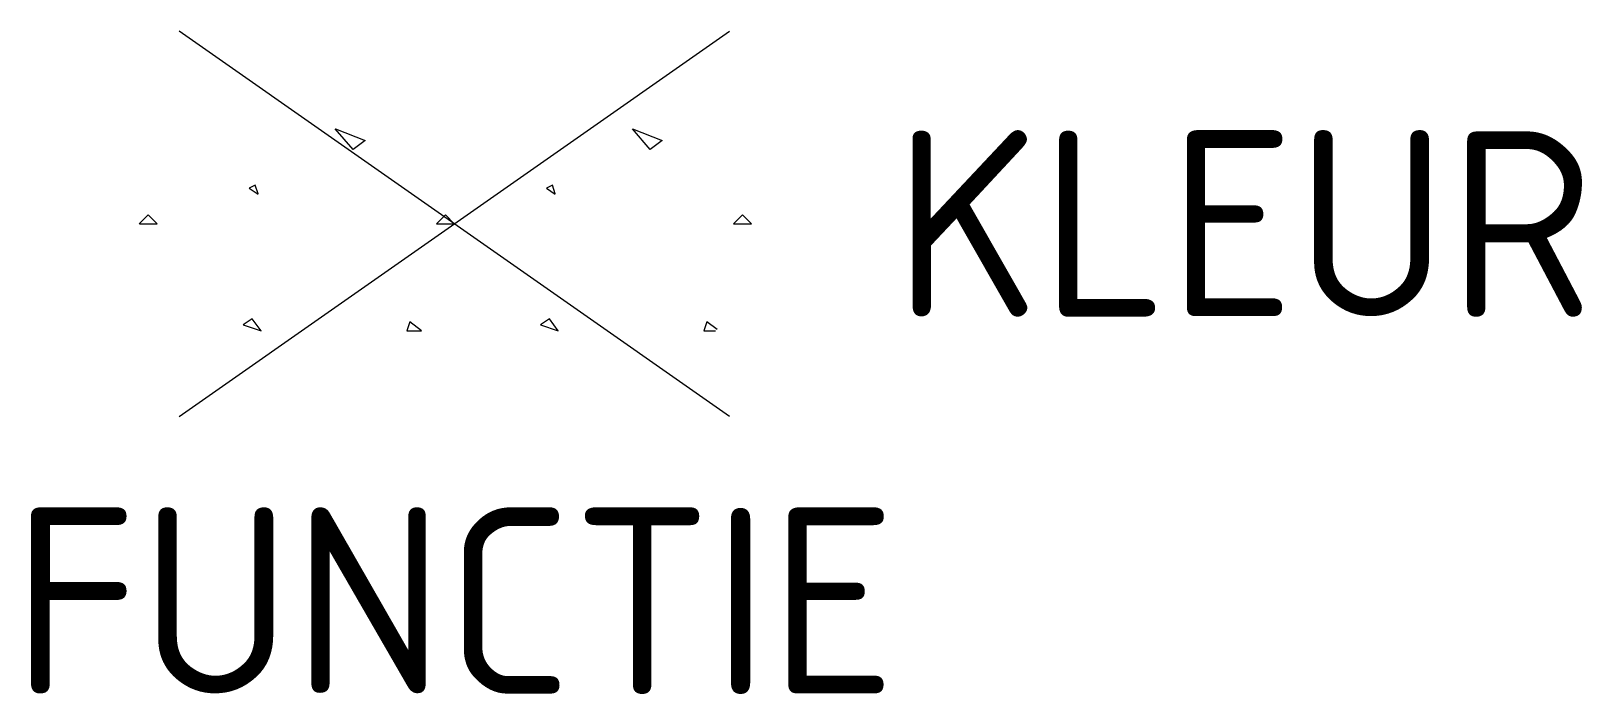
# Model space of a CAD drawing. Header units: metres. Extents: x -4.1 to 10.9, y -4.6 to 1.9.
import ezdxf
from ezdxf.enums import TextEntityAlignment as Align

# ---------------------------------------------------------------- set-up
doc = ezdxf.new("R2010")
doc.units = ezdxf.units.M
doc.styles.add('NLCS-ISO', font='NLCS-ISO.ttf')

msp = doc.modelspace()

# ---------------------------------------------------------------- linework, layer by layer
for p, q in [((-2.662, -1.864), (2.662, 1.864)), ((2.662, -1.864), (-2.662, 1.864)), ((-0.978, 0.718), (-1.151, 0.919)), ((-1.15, 0.919), (-0.863, 0.804)), ((1.897, 0.718), (1.724, 0.919)), ((1.725, 0.919), (2.012, 0.804)), ((-0.863, 0.805), (-0.978, 0.719)), ((2.012, 0.805), (1.897, 0.719)), ((-1.926, 0.374), (-1.984, 0.345)), ((-1.984, 0.345), (-1.898, 0.287)), ((-1.897, 0.288), (-1.926, 0.374)), ((0.949, 0.374), (0.891, 0.345)), ((0.891, 0.345), (0.977, 0.287)), ((0.978, 0.288), (0.949, 0.374)), ((-2.961, 0.086), (-3.048, 0)), ((-3.047, 0), (-2.875, 0)), ((-2.875, 0), (-2.961, 0.086)), ((-0.086, 0.086), (-0.173, 0)), ((-0.172, 0), (0, 0)), ((0, 0), (-0.086, 0.086)), ((2.789, 0.086), (2.702, 0)), ((2.703, 0), (2.875, 0)), ((2.875, 0), (2.789, 0.086)), ((-1.955, -0.92), (-2.041, -0.977)), ((-2.041, -0.977), (-1.868, -1.035)), ((-1.869, -1.035), (-1.955, -0.92)), ((-0.431, -0.949), (-0.46, -1.035)), ((-0.46, -1.035), (-0.316, -1.035)), ((-0.316, -1.035), (-0.431, -0.949)), ((0.92, -0.92), (0.834, -0.977)), ((0.834, -0.977), (1.007, -1.035)), ((1.006, -1.035), (0.92, -0.92)), ((2.444, -0.949), (2.415, -1.035)), ((2.415, -1.035), (2.529, -1.035)), ((2.544, -1.024), (2.444, -0.949))]:
    msp.add_line(p, q)

# ---------------------------------------------------------------- texts
at = {"style": 'NLCS-ISO'}
msp.add_attdef('KLEUR', text='', height=1.8, dxfattribs=at).set_placement((4.25, 0), align=Align.MIDDLE_LEFT)
at = {"style": 'NLCS-ISO', "flags": 1}
msp.add_attdef('FUNCTIE', text='', height=1.8, dxfattribs=at).set_placement((0, -2.75), align=Align.TOP_CENTER)

doc.saveas('drawing.dxf')
